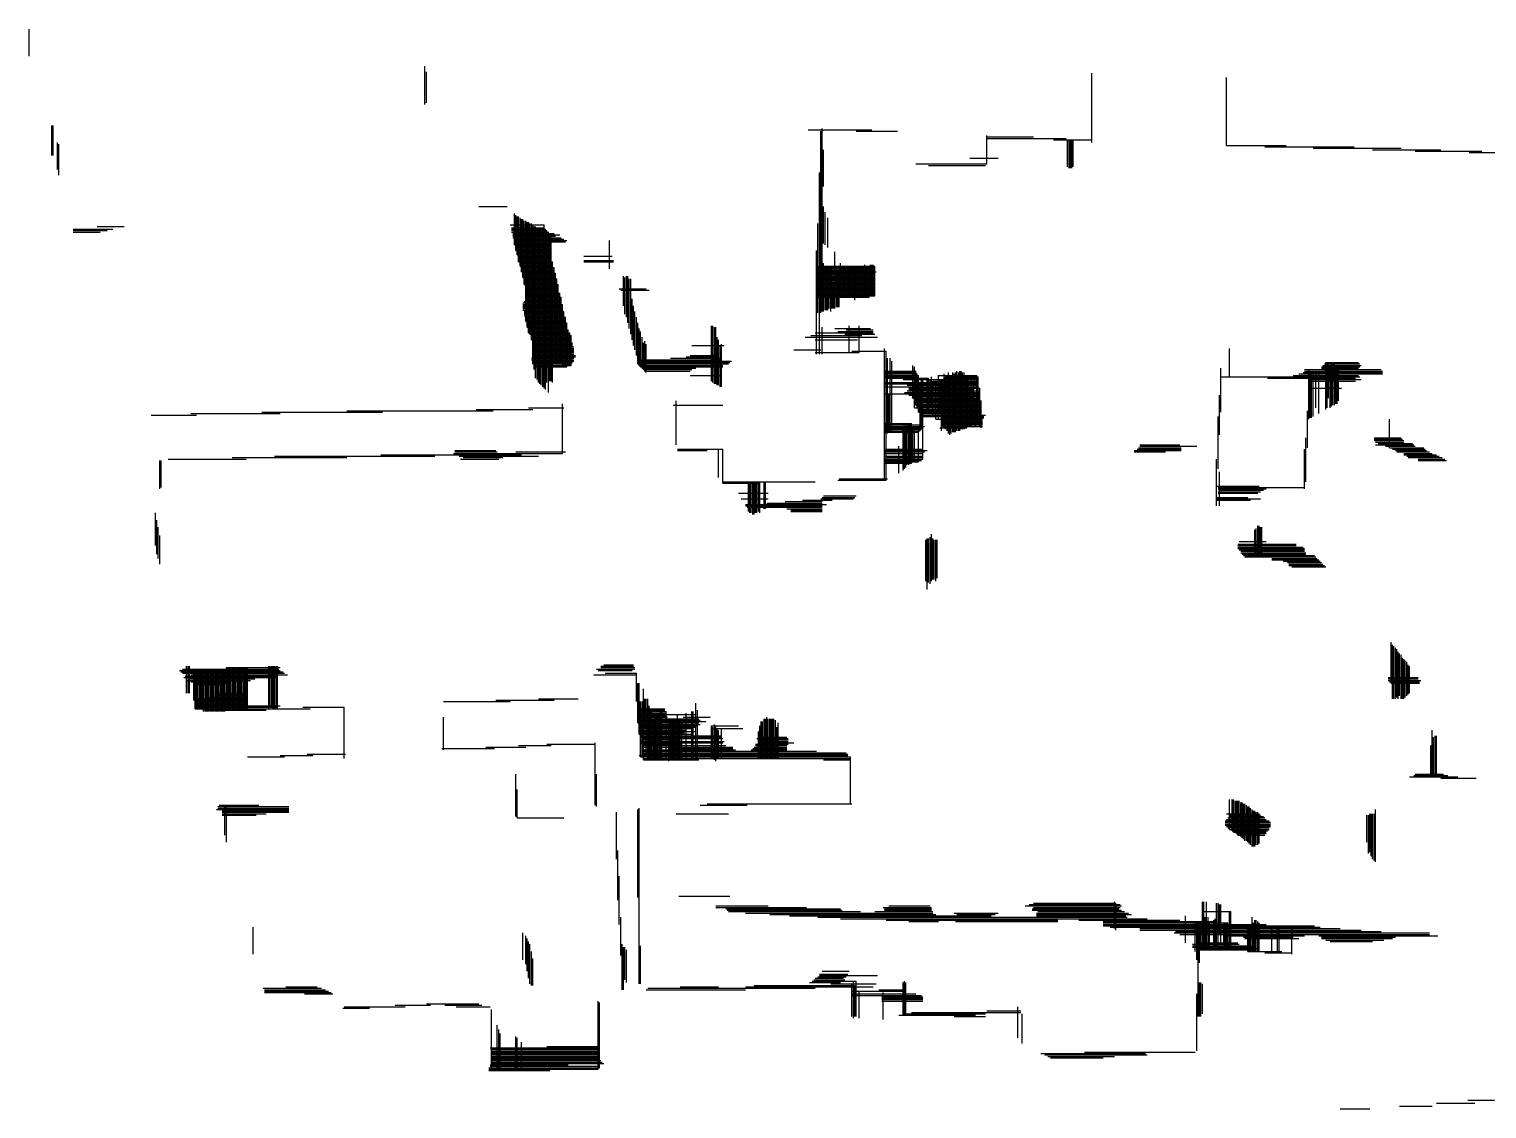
# Model space of a CAD drawing. Extents: x -18.2 to 24.4, y -13.4 to 16.4.
# Drawn here: x -18.22 to -7.95, y -13.1 to -5.49 of the extents above; entities that cross this region are included whole.
import ezdxf

# ---------------------------------------------------------------- set-up
doc = ezdxf.new("R2010")
doc.units = 0
doc.layers.add('1-0_REZ', color=7, linetype='CONTINUOUS')

msp = doc.modelspace()

# ---------------------------------------------------------------- linework, layer by layer
at = {"layer": '1-0_REZ'}
for p, q in [((-18.22, -5.68), (-18.22, -5.49)), ((-15.43, -6.02), (-15.43, -5.75)), ((-15.42, -6.01), (-15.42, -5.79)), ((-10.73, -6.29), (-10.73, -5.8)), ((-9.78, -6.31), (-9.78, -5.83)), ((-18.06, -6.38), (-18.06, -6.17)), ((-18.05, -6.38), (-18.05, -6.17)), ((-12.73, -6.2), (-12.28, -6.2)), ((-12.64, -7.49), (-12.64, -6.21)), ((-12.63, -7.48), (-12.63, -6.19)), ((-12.39, -6.21), (-12.1, -6.21)), ((-11.47, -6.44), (-11.47, -6.24)), ((-11.47, -6.25), (-11.14, -6.25)), ((-11.47, -6.26), (-10.91, -6.26)), ((-18.02, -6.48), (-18.02, -6.29)), ((-18.01, -6.52), (-18.01, -6.3)), ((-12.62, -6.6), (-12.62, -6.34)), ((-11, -6.27), (-10.73, -6.27)), ((-10.9, -6.46), (-10.9, -6.27)), ((-10.89, -6.47), (-10.89, -6.27)), ((-10.88, -6.47), (-10.88, -6.27)), ((-10.87, -6.47), (-10.87, -6.27)), ((-10.86, -6.46), (-10.86, -6.27)), ((-9.78, -6.31), (-9.36, -6.31)), ((-9.51, -6.32), (-8.88, -6.32)), ((-9.17, -6.33), (-8.55, -6.33)), ((-8.75, -6.34), (-8.27, -6.34)), ((-8.45, -6.35), (-7.98, -6.35)), ((-8.07, -6.36), (-7.68, -6.36)), ((-11.97, -6.44), (-11.47, -6.44)), ((-11.88, -6.45), (-11.48, -6.45)), ((-11.59, -6.4), (-11.39, -6.4)), ((-12.65, -7.78), (-12.65, -6.5)), ((-15.05, -6.74), (-14.85, -6.74)), ((-12.62, -7), (-12.62, -6.74)), ((-12.61, -7.01), (-12.61, -6.78)), ((-17.74, -6.88), (-17.55, -6.88)), ((-14.83, -6.87), (-14.59, -6.87)), ((-14.8, -7.01), (-14.8, -6.79)), ((-14.79, -7.05), (-14.79, -6.8)), ((-14.78, -7.08), (-14.78, -6.81)), ((-14.77, -7.13), (-14.77, -6.81)), ((-14.76, -7.16), (-14.76, -6.82)), ((-14.75, -7.2), (-14.75, -6.83)), ((-14.74, -7.24), (-14.74, -6.83)), ((-14.73, -7.29), (-14.73, -6.84)), ((-14.72, -7.55), (-14.72, -6.84)), ((-14.71, -7.59), (-14.71, -6.85)), ((-14.7, -7.63), (-14.7, -6.85)), ((-14.69, -7.64), (-14.69, -6.86)), ((-14.68, -7.68), (-14.68, -6.86)), ((-14.67, -7.85), (-14.67, -6.87)), ((-14.66, -7.89), (-14.66, -6.88)), ((-14.65, -7.95), (-14.65, -6.88)), ((-14.59, -8.02), (-14.59, -6.87)), ((-12.66, -7.49), (-12.66, -6.86)), ((-12.59, -7.03), (-12.59, -6.82)), ((-17.91, -6.9), (-17.63, -6.9)), ((-17.91, -6.91), (-17.67, -6.91)), ((-17.91, -6.92), (-17.72, -6.92)), ((-14.82, -6.89), (-14.59, -6.89)), ((-14.82, -6.9), (-14.58, -6.9)), ((-14.82, -6.91), (-14.57, -6.91)), ((-14.82, -6.92), (-14.56, -6.92)), ((-14.81, -6.93), (-14.52, -6.93)), ((-14.81, -6.94), (-14.48, -6.94)), ((-14.81, -6.95), (-14.51, -6.95)), ((-14.81, -6.96), (-14.47, -6.96)), ((-14.8, -6.97), (-14.45, -6.97)), ((-14.8, -6.98), (-14.43, -6.98)), ((-14.64, -7.96), (-14.64, -6.89)), ((-14.63, -7.98), (-14.63, -6.89)), ((-14.62, -7.99), (-14.62, -6.9)), ((-14.61, -8), (-14.61, -6.91)), ((-14.6, -8.01), (-14.6, -6.91)), ((-14.58, -8.03), (-14.58, -6.9)), ((-14.57, -7.98), (-14.57, -6.91)), ((-14.56, -8.05), (-14.56, -6.92)), ((-14.55, -7.97), (-14.55, -6.93)), ((-14.54, -7.97), (-14.54, -6.94)), ((-14.13, -7.18), (-14.13, -6.98)), ((-14.8, -6.99), (-14.44, -6.99)), ((-14.8, -7), (-14.56, -7)), ((-14.8, -7.01), (-14.56, -7.01)), ((-14.79, -7.02), (-14.55, -7.02)), ((-14.79, -7.03), (-14.55, -7.03)), ((-14.79, -7.04), (-14.54, -7.04)), ((-14.79, -7.05), (-14.55, -7.05)), ((-14.78, -7.06), (-14.55, -7.06)), ((-14.78, -7.07), (-14.55, -7.07)), ((-14.78, -7.08), (-14.54, -7.08)), ((-12.67, -7.78), (-12.67, -7.05)), ((-12.54, -7.46), (-12.54, -7.06)), ((-14.77, -7.09), (-14.54, -7.09)), ((-14.77, -7.1), (-14.54, -7.1)), ((-14.77, -7.11), (-14.54, -7.11)), ((-14.77, -7.12), (-14.54, -7.12)), ((-14.77, -7.13), (-14.53, -7.13)), ((-14.76, -7.14), (-14.53, -7.14)), ((-14.76, -7.15), (-14.53, -7.15)), ((-14.76, -7.16), (-14.53, -7.16)), ((-14.75, -7.17), (-14.52, -7.17)), ((-14.75, -7.18), (-14.52, -7.18)), ((-14.75, -7.19), (-14.52, -7.19)), ((-14.53, -7.98), (-14.53, -7.13)), ((-14.52, -7.82), (-14.52, -7.17)), ((-14.31, -7.09), (-14.11, -7.09)), ((-14.31, -7.12), (-14.1, -7.12)), ((-14.31, -7.13), (-14.1, -7.13)), ((-12.67, -7.16), (-12.26, -7.16)), ((-12.67, -7.17), (-12.26, -7.17)), ((-12.67, -7.18), (-12.26, -7.18)), ((-12.67, -7.19), (-12.26, -7.19)), ((-12.62, -7.48), (-12.62, -7.14)), ((-12.61, -7.47), (-12.61, -7.16)), ((-12.6, -7.47), (-12.6, -7.16)), ((-12.59, -7.47), (-12.59, -7.16)), ((-12.58, -7.46), (-12.58, -7.16)), ((-12.57, -7.48), (-12.57, -7.16)), ((-12.56, -7.46), (-12.56, -7.16)), ((-12.53, -7.45), (-12.53, -7.16)), ((-12.51, -7.45), (-12.51, -7.16)), ((-12.5, -7.38), (-12.5, -7.14)), ((-12.49, -7.37), (-12.49, -7.16)), ((-12.48, -7.37), (-12.48, -7.16)), ((-12.47, -7.37), (-12.47, -7.16)), ((-12.46, -7.37), (-12.46, -7.16)), ((-12.45, -7.37), (-12.45, -7.16)), ((-12.44, -7.37), (-12.44, -7.16)), ((-12.43, -7.37), (-12.43, -7.16)), ((-12.42, -7.38), (-12.42, -7.16)), ((-12.41, -7.37), (-12.41, -7.16)), ((-12.4, -7.4), (-12.4, -7.16)), ((-12.39, -7.37), (-12.39, -7.16)), ((-12.38, -7.37), (-12.38, -7.16)), ((-12.37, -7.37), (-12.37, -7.16)), ((-12.36, -7.37), (-12.36, -7.16)), ((-12.35, -7.38), (-12.35, -7.16)), ((-12.34, -7.37), (-12.34, -7.16)), ((-12.33, -7.38), (-12.33, -7.15)), ((-12.32, -7.38), (-12.32, -7.16)), ((-12.31, -7.37), (-12.31, -7.16)), ((-12.3, -7.38), (-12.3, -7.16)), ((-12.29, -7.37), (-12.29, -7.15)), ((-12.28, -7.37), (-12.28, -7.15)), ((-12.27, -7.37), (-12.27, -7.15)), ((-12.26, -7.37), (-12.26, -7.16)), ((-14.75, -7.2), (-14.52, -7.2)), ((-14.74, -7.21), (-14.51, -7.21)), ((-14.74, -7.22), (-14.51, -7.22)), ((-14.74, -7.23), (-14.51, -7.23)), ((-14.74, -7.24), (-14.51, -7.24)), ((-14.73, -7.25), (-14.5, -7.25)), ((-14.73, -7.26), (-14.5, -7.26)), ((-14.73, -7.27), (-14.5, -7.27)), ((-14.73, -7.28), (-14.5, -7.28)), ((-14.73, -7.29), (-14.49, -7.29)), ((-14.51, -7.83), (-14.51, -7.21)), ((-14.5, -7.84), (-14.5, -7.25)), ((-14.49, -7.85), (-14.49, -7.29)), ((-14.03, -7.44), (-14.03, -7.23)), ((-14.02, -7.5), (-14.02, -7.24)), ((-14.01, -7.52), (-14.01, -7.23)), ((-14, -7.56), (-14, -7.23)), ((-13.99, -7.6), (-13.99, -7.25)), ((-13.98, -7.64), (-13.98, -7.25)), ((-12.67, -7.2), (-12.25, -7.2)), ((-12.67, -7.21), (-12.26, -7.21)), ((-12.67, -7.22), (-12.26, -7.22)), ((-12.67, -7.23), (-12.26, -7.23)), ((-12.67, -7.24), (-12.26, -7.24)), ((-12.67, -7.25), (-12.26, -7.25)), ((-12.67, -7.26), (-12.26, -7.26)), ((-12.67, -7.27), (-12.26, -7.27)), ((-12.67, -7.28), (-12.26, -7.28)), ((-12.67, -7.29), (-12.26, -7.29)), ((-12.55, -7.46), (-12.55, -7.27)), ((-12.52, -7.45), (-12.52, -7.22)), ((-14.72, -7.3), (-14.49, -7.3)), ((-14.72, -7.31), (-14.49, -7.31)), ((-14.72, -7.32), (-14.49, -7.32)), ((-14.72, -7.33), (-14.49, -7.33)), ((-14.71, -7.34), (-14.49, -7.34)), ((-14.71, -7.35), (-14.48, -7.35)), ((-14.71, -7.36), (-14.48, -7.36)), ((-14.71, -7.37), (-14.48, -7.37)), ((-14.7, -7.38), (-14.47, -7.38)), ((-14.7, -7.39), (-14.47, -7.39)), ((-14.48, -7.85), (-14.48, -7.35)), ((-14.47, -7.85), (-14.47, -7.38)), ((-14.06, -7.32), (-13.87, -7.32)), ((-14.05, -7.33), (-13.85, -7.33)), ((-13.97, -7.68), (-13.97, -7.39)), ((-12.67, -7.3), (-12.26, -7.3)), ((-12.67, -7.31), (-12.26, -7.31)), ((-12.67, -7.32), (-12.26, -7.32)), ((-12.67, -7.33), (-12.26, -7.33)), ((-12.67, -7.34), (-12.26, -7.34)), ((-12.67, -7.35), (-12.26, -7.35)), ((-12.67, -7.36), (-12.26, -7.36)), ((-12.67, -7.37), (-12.26, -7.37)), ((-12.67, -7.38), (-12.3, -7.38)), ((-14.74, -7.42), (-14.47, -7.42)), ((-14.74, -7.43), (-14.46, -7.43)), ((-14.74, -7.44), (-14.46, -7.44)), ((-14.74, -7.45), (-14.46, -7.45)), ((-14.74, -7.46), (-14.46, -7.46)), ((-14.74, -7.47), (-14.46, -7.47)), ((-14.73, -7.41), (-14.47, -7.41)), ((-14.73, -7.48), (-14.45, -7.48)), ((-14.73, -7.49), (-14.45, -7.49)), ((-14.73, -7.5), (-14.45, -7.5)), ((-14.7, -7.4), (-14.47, -7.4)), ((-14.46, -7.86), (-14.46, -7.43)), ((-14.45, -7.87), (-14.45, -7.48)), ((-13.96, -7.72), (-13.96, -7.44)), ((-13.95, -7.75), (-13.95, -7.48)), ((-14.73, -7.51), (-14.45, -7.51)), ((-14.72, -7.52), (-14.44, -7.52)), ((-14.72, -7.53), (-14.44, -7.53)), ((-14.72, -7.54), (-14.44, -7.54)), ((-14.72, -7.55), (-14.44, -7.55)), ((-14.71, -7.56), (-14.43, -7.56)), ((-14.71, -7.57), (-14.43, -7.57)), ((-14.71, -7.58), (-14.43, -7.58)), ((-14.71, -7.59), (-14.43, -7.59)), ((-14.7, -7.6), (-14.43, -7.6)), ((-14.44, -7.86), (-14.44, -7.52)), ((-14.43, -7.87), (-14.43, -7.56)), ((-13.94, -7.79), (-13.94, -7.52)), ((-13.93, -7.85), (-13.93, -7.56)), ((-13.92, -7.86), (-13.92, -7.6)), ((-13.41, -7.97), (-13.41, -7.58)), ((-13.4, -7.98), (-13.4, -7.58)), ((-13.39, -7.99), (-13.39, -7.59)), ((-13.38, -7.99), (-13.38, -7.59)), ((-12.63, -7.78), (-12.63, -7.59)), ((-12.54, -7.6), (-12.29, -7.6)), ((-12.44, -7.77), (-12.44, -7.58)), ((-12.37, -7.77), (-12.37, -7.58)), ((-14.7, -7.61), (-14.42, -7.61)), ((-14.7, -7.62), (-14.42, -7.62)), ((-14.7, -7.63), (-14.41, -7.63)), ((-14.69, -7.64), (-14.41, -7.64)), ((-14.68, -7.65), (-14.4, -7.65)), ((-14.68, -7.66), (-14.4, -7.66)), ((-14.68, -7.67), (-14.4, -7.67)), ((-14.68, -7.68), (-14.4, -7.68)), ((-14.67, -7.69), (-14.4, -7.69)), ((-14.67, -7.7), (-14.39, -7.7)), ((-14.42, -7.86), (-14.42, -7.61)), ((-14.41, -7.86), (-14.41, -7.63)), ((-14.4, -7.86), (-14.4, -7.65)), ((-13.91, -7.87), (-13.91, -7.62)), ((-13.9, -7.88), (-13.9, -7.66)), ((-13.89, -7.89), (-13.89, -7.7)), ((-13.88, -7.9), (-13.88, -7.69)), ((-13.37, -8), (-13.37, -7.66)), ((-13.36, -8), (-13.36, -7.68)), ((-12.75, -7.66), (-12.24, -7.66)), ((-12.71, -7.65), (-12.35, -7.65)), ((-12.68, -7.63), (-12.27, -7.63)), ((-12.68, -7.68), (-12.38, -7.68)), ((-12.52, -7.62), (-12.27, -7.62)), ((-12.47, -7.64), (-12.26, -7.64)), ((-12.46, -7.61), (-12.27, -7.61)), ((-14.67, -7.71), (-14.39, -7.71)), ((-14.67, -7.72), (-14.39, -7.72)), ((-14.67, -7.79), (-14.37, -7.79)), ((-14.66, -7.73), (-14.38, -7.73)), ((-14.66, -7.74), (-14.38, -7.74)), ((-14.66, -7.75), (-14.38, -7.75)), ((-14.66, -7.76), (-14.38, -7.76)), ((-14.65, -7.77), (-14.38, -7.77)), ((-14.65, -7.78), (-14.38, -7.78)), ((-14.65, -7.8), (-14.37, -7.8)), ((-13.87, -7.91), (-13.87, -7.71)), ((-13.59, -7.8), (-13.36, -7.8)), ((-13.56, -7.79), (-13.36, -7.79)), ((-13.55, -7.72), (-13.32, -7.72)), ((-13.35, -8.01), (-13.35, -7.72)), ((-13.34, -8.01), (-13.34, -7.71)), ((-12.83, -7.75), (-12.64, -7.75)), ((-12.68, -7.77), (-12.37, -7.77)), ((-12.42, -7.76), (-12.18, -7.76)), ((-12.19, -8.67), (-12.19, -7.74)), ((-12.18, -8.67), (-12.18, -7.76)), ((-9.76, -7.94), (-9.76, -7.74)), ((-14.68, -7.81), (-14.38, -7.81)), ((-14.68, -7.82), (-14.38, -7.82)), ((-14.67, -7.83), (-14.38, -7.83)), ((-14.67, -7.84), (-14.39, -7.84)), ((-14.67, -7.85), (-14.41, -7.85)), ((-14.66, -7.86), (-14.4, -7.86)), ((-14.66, -7.87), (-14.43, -7.87)), ((-13.93, -7.82), (-13.35, -7.82)), ((-13.93, -7.83), (-13.27, -7.83)), ((-13.93, -7.84), (-13.28, -7.84)), ((-13.93, -7.85), (-13.29, -7.85)), ((-13.92, -7.86), (-13.33, -7.86)), ((-13.91, -7.87), (-13.33, -7.87)), ((-13.9, -7.88), (-13.52, -7.88)), ((-13.89, -7.89), (-13.55, -7.89)), ((-13.88, -7.9), (-13.56, -7.9)), ((-13.7, -7.81), (-13.35, -7.81)), ((-12.19, -7.9), (-11.97, -7.9)), ((-12.19, -7.91), (-11.97, -7.91)), ((-12.17, -8.34), (-12.17, -7.81)), ((-12.15, -8.33), (-12.15, -7.81)), ((-12.14, -8.33), (-12.14, -7.83)), ((-11.99, -8.09), (-11.99, -7.86)), ((-11.98, -8.16), (-11.98, -7.87)), ((-11.97, -8.14), (-11.97, -7.9)), ((-11.74, -8.34), (-11.74, -7.91)), ((-11.71, -8.33), (-11.71, -7.91)), ((-11.69, -8.33), (-11.69, -7.91)), ((-11.68, -8.32), (-11.68, -7.9)), ((-11.67, -8.32), (-11.67, -7.91)), ((-11.66, -8.32), (-11.66, -7.9)), ((-11.65, -8.31), (-11.65, -7.9)), ((-11.64, -8.31), (-11.64, -7.91)), ((-11.63, -8.31), (-11.63, -7.91)), ((-9.82, -8.19), (-9.82, -7.88)), ((-9.24, -7.91), (-8.68, -7.91)), ((-9.23, -7.89), (-8.69, -7.89)), ((-9.23, -7.9), (-8.68, -7.9)), ((-9.2, -8.24), (-9.2, -7.89)), ((-9.19, -8.23), (-9.19, -7.9)), ((-9.18, -8.23), (-9.18, -7.9)), ((-9.17, -8.22), (-9.17, -7.91)), ((-9.11, -7.87), (-8.84, -7.87)), ((-9.11, -7.88), (-8.85, -7.88)), ((-9.1, -7.86), (-8.83, -7.86)), ((-9.09, -7.85), (-8.84, -7.85)), ((-9.08, -7.84), (-8.85, -7.84)), ((-9.08, -8.17), (-9.08, -7.84)), ((-9.07, -8.16), (-9.07, -7.84)), ((-9.06, -8.09), (-9.06, -7.85)), ((-9.05, -8.16), (-9.05, -7.86)), ((-9.04, -8.15), (-9.04, -7.85)), ((-9.03, -8.14), (-9.03, -7.85)), ((-9.02, -8.14), (-9.02, -7.85)), ((-9.01, -8.13), (-9.01, -7.87)), ((-9, -8.13), (-9, -7.87)), ((-8.99, -8.11), (-8.99, -7.87)), ((-13.56, -7.93), (-13.34, -7.93)), ((-12.19, -7.92), (-11.96, -7.92)), ((-12.19, -7.93), (-11.95, -7.93)), ((-12.19, -7.94), (-11.96, -7.94)), ((-12.19, -7.95), (-11.88, -7.95)), ((-12.19, -7.98), (-11.53, -7.98)), ((-12.19, -7.99), (-11.53, -7.99)), ((-12.19, -8.01), (-11.53, -8.01)), ((-12.06, -7.96), (-11.53, -7.96)), ((-12.03, -8), (-11.53, -8)), ((-11.96, -8.16), (-11.96, -7.92)), ((-11.95, -8.19), (-11.95, -7.93)), ((-11.94, -8.32), (-11.94, -7.99)), ((-11.93, -8.31), (-11.93, -7.96)), ((-11.92, -8.52), (-11.92, -7.95)), ((-11.89, -8.2), (-11.89, -7.96)), ((-11.88, -8.18), (-11.88, -7.95)), ((-11.87, -8.15), (-11.87, -7.96)), ((-11.86, -8.14), (-11.86, -7.94)), ((-11.85, -7.97), (-11.53, -7.97)), ((-11.85, -8.21), (-11.85, -7.97)), ((-11.83, -8.24), (-11.83, -7.98)), ((-11.81, -7.93), (-11.54, -7.93)), ((-11.81, -8.24), (-11.81, -7.93)), ((-11.8, -8.19), (-11.8, -7.96)), ((-11.79, -8.32), (-11.79, -7.96)), ((-11.78, -8.29), (-11.78, -7.96)), ((-11.77, -8.29), (-11.77, -7.92)), ((-11.77, -7.95), (-11.53, -7.95)), ((-11.76, -7.94), (-11.53, -7.94)), ((-11.76, -8.31), (-11.76, -7.94)), ((-11.75, -8.32), (-11.75, -7.94)), ((-11.73, -8.35), (-11.73, -7.93)), ((-11.72, -8.34), (-11.72, -7.93)), ((-11.7, -8.33), (-11.7, -7.92)), ((-11.62, -8.3), (-11.62, -7.93)), ((-11.61, -8.3), (-11.61, -7.94)), ((-11.6, -8.29), (-11.6, -7.94)), ((-11.59, -8.29), (-11.59, -8.01)), ((-11.58, -8.29), (-11.58, -7.94)), ((-11.57, -8.28), (-11.57, -8.01)), ((-11.56, -8.28), (-11.56, -7.94)), ((-11.54, -8.27), (-11.54, -7.93)), ((-11.53, -8.27), (-11.53, -7.94)), ((-9.82, -7.94), (-8.84, -7.94)), ((-9.49, -7.95), (-8.87, -7.95)), ((-9.31, -7.93), (-8.85, -7.93)), ((-9.27, -7.92), (-8.68, -7.92)), ((-9.19, -7.97), (-8.87, -7.97)), ((-9.18, -7.96), (-8.83, -7.96)), ((-9.15, -8.16), (-9.15, -7.92)), ((-9.13, -8.2), (-9.13, -7.92)), ((-13.66, -8.42), (-13.66, -8.11)), ((-12.19, -8.06), (-11.52, -8.06)), ((-12.16, -8.33), (-12.16, -8.06)), ((-12.05, -8.05), (-11.52, -8.05)), ((-12.03, -8.04), (-11.52, -8.04)), ((-12.02, -8.02), (-11.52, -8.02)), ((-12.02, -8.03), (-11.58, -8.03)), ((-12.02, -8.07), (-11.52, -8.07)), ((-11.99, -8.08), (-11.52, -8.08)), ((-11.99, -8.09), (-11.52, -8.09)), ((-11.98, -8.1), (-11.52, -8.1)), ((-11.98, -8.11), (-11.51, -8.11)), ((-11.55, -8.29), (-11.55, -8.1)), ((-11.52, -8.29), (-11.52, -8.02)), ((-11.51, -8.3), (-11.51, -8.11)), ((-9.83, -8.35), (-9.83, -8.07)), ((-9.2, -8.02), (-8.97, -8.02)), ((-17.36, -8.21), (-17.04, -8.21)), ((-17.08, -8.2), (-16.45, -8.2)), ((-16.58, -8.19), (-15.73, -8.19)), ((-15.98, -8.18), (-14.95, -8.18)), ((-15.07, -8.17), (-14.67, -8.17)), ((-14.7, -8.16), (-14.45, -8.16)), ((-14.46, -8.48), (-14.46, -8.13)), ((-13.68, -8.14), (-13.33, -8.14)), ((-11.98, -8.12), (-11.51, -8.12)), ((-11.98, -8.16), (-11.51, -8.16)), ((-11.97, -8.13), (-11.51, -8.13)), ((-11.97, -8.14), (-11.51, -8.14)), ((-11.96, -8.15), (-11.51, -8.15)), ((-11.95, -8.17), (-11.51, -8.17)), ((-11.95, -8.18), (-11.51, -8.18)), ((-11.95, -8.19), (-11.51, -8.19)), ((-11.94, -8.2), (-11.51, -8.2)), ((-11.94, -8.21), (-11.48, -8.21)), ((-9.21, -8.44), (-9.21, -8.18)), ((-12.19, -8.27), (-12, -8.27)), ((-12.19, -8.28), (-11.94, -8.28)), ((-12.19, -8.29), (-11.91, -8.29)), ((-12.19, -8.3), (-11.92, -8.3)), ((-12.19, -8.31), (-11.93, -8.31)), ((-12.19, -8.32), (-11.94, -8.32)), ((-12.06, -8.6), (-12.06, -8.29)), ((-12.05, -8.59), (-12.05, -8.28)), ((-12.04, -8.58), (-12.04, -8.3)), ((-12.03, -8.56), (-12.03, -8.27)), ((-12.02, -8.56), (-12.02, -8.27)), ((-12.01, -8.55), (-12.01, -8.27)), ((-12, -8.55), (-12, -8.27)), ((-11.99, -8.54), (-11.99, -8.3)), ((-11.98, -8.54), (-11.98, -8.31)), ((-11.95, -8.54), (-11.95, -8.29)), ((-11.93, -8.22), (-11.49, -8.22)), ((-11.83, -8.24), (-11.5, -8.24)), ((-11.8, -8.3), (-11.61, -8.3)), ((-11.79, -8.28), (-11.5, -8.28)), ((-11.78, -8.23), (-11.49, -8.23)), ((-11.78, -8.25), (-11.5, -8.25)), ((-11.78, -8.29), (-11.5, -8.29)), ((-11.77, -8.26), (-11.5, -8.26)), ((-11.77, -8.27), (-11.5, -8.27)), ((-9.84, -8.59), (-9.84, -8.22)), ((-8.63, -8.44), (-8.63, -8.24)), ((-12.19, -8.33), (-11.95, -8.33)), ((-10.39, -8.42), (-10.11, -8.42)), ((-9.22, -8.68), (-9.22, -8.37)), ((-8.74, -8.37), (-8.55, -8.37)), ((-8.74, -8.38), (-8.54, -8.38)), ((-8.74, -8.39), (-8.53, -8.39)), ((-8.73, -8.4), (-8.53, -8.4)), ((-8.73, -8.42), (-8.46, -8.42)), ((-8.71, -8.41), (-8.47, -8.41)), ((-17.24, -8.52), (-16.69, -8.52)), ((-16.79, -8.51), (-15.98, -8.51)), ((-16.49, -8.5), (-15.36, -8.5)), ((-15.74, -8.49), (-14.75, -8.49)), ((-15.23, -8.48), (-14.46, -8.48)), ((-15.22, -8.46), (-14.93, -8.46)), ((-15.22, -8.47), (-14.92, -8.47)), ((-15.19, -8.5), (-14.63, -8.5)), ((-15.18, -8.52), (-14.91, -8.52)), ((-15.16, -8.51), (-14.88, -8.51)), ((-14.79, -8.47), (-14.44, -8.47)), ((-13.65, -8.45), (-13.33, -8.45)), ((-13.65, -8.46), (-13.44, -8.46)), ((-13.36, -8.65), (-13.36, -8.45)), ((-13.33, -8.69), (-13.33, -8.45)), ((-12.19, -8.45), (-11.92, -8.45)), ((-12.19, -8.46), (-11.89, -8.46)), ((-12.19, -8.47), (-11.91, -8.47)), ((-12.19, -8.48), (-11.92, -8.48)), ((-12.19, -8.5), (-11.92, -8.5)), ((-12.19, -8.52), (-11.92, -8.52)), ((-12.18, -8.51), (-11.92, -8.51)), ((-12.09, -8.62), (-12.09, -8.43)), ((-10.43, -8.46), (-10.1, -8.46)), ((-10.43, -8.47), (-10.21, -8.47)), ((-10.41, -8.45), (-10.1, -8.45)), ((-10.4, -8.44), (-10.1, -8.44)), ((-10.39, -8.43), (-9.99, -8.43)), ((-9.85, -8.85), (-9.85, -8.52)), ((-9.23, -8.73), (-9.23, -8.45)), ((-8.66, -8.43), (-8.45, -8.43)), ((-8.63, -8.44), (-8.39, -8.44)), ((-8.61, -8.45), (-8.38, -8.45)), ((-8.59, -8.46), (-8.37, -8.46)), ((-8.58, -8.47), (-8.35, -8.47)), ((-8.53, -8.48), (-8.33, -8.48)), ((-8.53, -8.49), (-8.3, -8.49)), ((-8.51, -8.5), (-8.28, -8.5)), ((-8.5, -8.51), (-8.26, -8.51)), ((-8.43, -8.52), (-8.24, -8.52)), ((-17.3, -8.73), (-17.3, -8.53)), ((-17.29, -8.72), (-17.29, -8.53)), ((-12.19, -8.53), (-11.93, -8.53)), ((-12.19, -8.54), (-11.95, -8.54)), ((-12.19, -8.55), (-12, -8.55)), ((-9.83, -8.85), (-9.83, -8.61)), ((-8.43, -8.53), (-8.23, -8.53)), ((-13.33, -8.68), (-12.68, -8.68)), ((-13.33, -8.69), (-13.07, -8.69)), ((-13.15, -8.89), (-13.15, -8.68)), ((-13.14, -8.9), (-13.14, -8.68)), ((-13.13, -8.9), (-13.13, -8.68)), ((-13.12, -8.91), (-13.12, -8.68)), ((-13.11, -8.91), (-13.11, -8.68)), ((-13.1, -8.9), (-13.1, -8.68)), ((-13.09, -8.9), (-13.09, -8.68)), ((-13.08, -8.89), (-13.08, -8.68)), ((-13.07, -8.9), (-13.07, -8.68)), ((-13.04, -8.87), (-13.04, -8.68)), ((-13.03, -8.87), (-13.03, -8.68)), ((-12.52, -8.67), (-12.18, -8.67)), ((-12.51, -8.66), (-12.17, -8.66)), ((-9.85, -8.71), (-9.55, -8.71)), ((-9.84, -8.72), (-9.23, -8.72)), ((-9.84, -8.73), (-9.5, -8.73)), ((-13.22, -8.76), (-13.01, -8.76)), ((-13.2, -8.8), (-13.01, -8.8)), ((-13.02, -8.83), (-12.63, -8.83)), ((-12.89, -8.82), (-12.63, -8.82)), ((-12.77, -8.81), (-12.56, -8.81)), ((-12.64, -8.8), (-12.41, -8.8)), ((-12.63, -8.79), (-12.4, -8.79)), ((-12.62, -8.78), (-12.39, -8.78)), ((-9.85, -8.79), (-9.63, -8.79)), ((-9.85, -8.8), (-9.54, -8.8)), ((-9.85, -8.81), (-9.61, -8.81)), ((-9.84, -8.75), (-9.54, -8.75)), ((-9.84, -8.76), (-9.56, -8.76)), ((-9.83, -8.74), (-9.52, -8.74)), ((-17.33, -9.13), (-17.33, -8.9)), ((-13.17, -8.84), (-12.6, -8.84)), ((-13.17, -8.85), (-12.63, -8.85)), ((-13.16, -8.86), (-12.63, -8.86)), ((-12.88, -8.87), (-12.63, -8.87)), ((-12.85, -8.88), (-12.63, -8.88)), ((-12.85, -8.89), (-12.63, -8.89)), ((-17.32, -9.19), (-17.32, -8.95)), ((-17.31, -9.22), (-17.31, -9)), ((-9.58, -9.21), (-9.58, -9.02)), ((-9.57, -9.21), (-9.57, -9.01)), ((-9.56, -9.2), (-9.56, -8.99)), ((-9.55, -9.2), (-9.55, -8.99)), ((-9.54, -9.21), (-9.54, -9)), ((-9.53, -9.2), (-9.53, -9)), ((-17.3, -9.26), (-17.3, -9.06)), ((-11.9, -9.38), (-11.9, -9.09)), ((-11.89, -9.44), (-11.89, -9.08)), ((-11.88, -9.39), (-11.88, -9.08)), ((-11.87, -9.4), (-11.87, -9.07)), ((-11.86, -9.38), (-11.86, -9.05)), ((-11.85, -9.37), (-11.85, -9.08)), ((-11.84, -9.37), (-11.84, -9.09)), ((-11.83, -9.38), (-11.83, -9.09)), ((-11.82, -9.36), (-11.82, -9.09)), ((-9.7, -9.12), (-9.29, -9.12)), ((-9.7, -9.13), (-9.29, -9.13)), ((-9.7, -9.14), (-9.24, -9.14)), ((-9.69, -9.1), (-9.5, -9.1)), ((-9.7, -9.15), (-9.23, -9.15)), ((-9.69, -9.16), (-9.23, -9.16)), ((-9.68, -9.17), (-9.23, -9.17)), ((-9.68, -9.18), (-9.22, -9.18)), ((-9.67, -9.19), (-9.22, -9.19)), ((-9.66, -9.2), (-9.16, -9.2)), ((-9.65, -9.21), (-9.15, -9.21)), ((-9.46, -9.22), (-9.14, -9.22)), ((-9.46, -9.23), (-9.13, -9.23)), ((-9.38, -9.24), (-9.12, -9.24)), ((-9.35, -9.25), (-9.11, -9.25)), ((-9.34, -9.26), (-9.1, -9.26)), ((-9.34, -9.27), (-9.09, -9.27)), ((-9.32, -9.28), (-9.08, -9.28)), ((-8.62, -10.1), (-8.62, -9.81)), ((-8.61, -10.21), (-8.61, -9.83)), ((-8.6, -10.21), (-8.6, -9.84)), ((-8.59, -10.21), (-8.59, -9.85)), ((-8.58, -10.2), (-8.58, -9.86)), ((-8.57, -10.21), (-8.57, -9.88)), ((-8.56, -10.19), (-8.56, -9.89)), ((-8.55, -10.21), (-8.55, -9.9)), ((-8.54, -10.21), (-8.54, -9.92)), ((-8.53, -10.21), (-8.53, -9.93)), ((-8.52, -10.2), (-8.52, -9.94)), ((-8.51, -10.19), (-8.51, -9.95)), ((-17.16, -10.01), (-16.45, -10.01)), ((-17.15, -10.02), (-16.43, -10.02)), ((-17.14, -10), (-16.46, -10)), ((-17.14, -10.03), (-16.42, -10.03)), ((-17.13, -10.06), (-16.47, -10.06)), ((-17.12, -10.05), (-16.47, -10.05)), ((-17.11, -10.17), (-17.11, -9.98)), ((-17.1, -10.17), (-17.1, -9.98)), ((-17.09, -10.17), (-17.09, -9.98)), ((-17.08, -10.04), (-16.4, -10.04)), ((-17.06, -10.22), (-17.06, -10)), ((-17.05, -10.28), (-17.05, -10)), ((-17.04, -10.28), (-17.04, -10)), ((-17.03, -10.28), (-17.03, -10)), ((-17.02, -10.28), (-17.02, -10)), ((-17.01, -10.28), (-17.01, -10)), ((-17, -10.28), (-17, -10)), ((-16.99, -10.3), (-16.99, -10)), ((-16.98, -10.3), (-16.98, -10)), ((-16.97, -10.3), (-16.97, -10)), ((-16.96, -10.3), (-16.96, -10)), ((-16.95, -10.3), (-16.95, -10)), ((-16.94, -10.3), (-16.94, -10)), ((-16.93, -10.3), (-16.93, -10)), ((-16.92, -10.3), (-16.92, -10)), ((-16.91, -10.3), (-16.91, -10)), ((-16.9, -10.3), (-16.9, -10)), ((-16.89, -10.3), (-16.89, -10)), ((-16.88, -10.3), (-16.88, -10)), ((-16.87, -10.3), (-16.87, -10)), ((-16.86, -10.3), (-16.86, -10)), ((-16.85, -10.3), (-16.85, -10)), ((-16.84, -10.3), (-16.84, -10)), ((-16.83, -9.99), (-16.45, -9.99)), ((-16.83, -10.29), (-16.83, -9.99)), ((-16.82, -10.29), (-16.82, -9.99)), ((-16.81, -10.29), (-16.81, -9.99)), ((-16.8, -10.29), (-16.8, -9.99)), ((-16.79, -10.29), (-16.79, -9.99)), ((-16.78, -10.29), (-16.78, -9.99)), ((-16.77, -10.29), (-16.77, -9.99)), ((-16.76, -10.29), (-16.76, -9.99)), ((-16.75, -10.29), (-16.75, -9.99)), ((-16.74, -10.29), (-16.74, -9.99)), ((-16.73, -10.29), (-16.73, -9.99)), ((-16.72, -10.29), (-16.72, -9.99)), ((-16.71, -10.29), (-16.71, -9.99)), ((-16.7, -10.29), (-16.7, -9.99)), ((-16.69, -10.29), (-16.69, -9.99)), ((-16.68, -10.29), (-16.68, -9.99)), ((-16.53, -10.28), (-16.53, -9.98)), ((-16.52, -10.27), (-16.52, -9.98)), ((-16.51, -10.26), (-16.51, -9.98)), ((-16.5, -10.28), (-16.5, -9.98)), ((-16.49, -10.28), (-16.49, -9.98)), ((-16.48, -10.28), (-16.48, -9.98)), ((-16.47, -10.28), (-16.47, -9.98)), ((-14.24, -10.04), (-13.94, -10.04)), ((-14.22, -10), (-13.95, -10)), ((-14.21, -10.01), (-13.97, -10.01)), ((-14.19, -9.98), (-13.96, -9.98)), ((-14.19, -9.99), (-13.95, -9.99)), ((-14.17, -9.97), (-13.96, -9.97)), ((-14.16, -10.03), (-13.94, -10.03)), ((-13.94, -10.23), (-13.94, -10.03)), ((-8.64, -10.06), (-8.43, -10.06)), ((-8.5, -10.18), (-8.5, -9.97)), ((-8.49, -10.17), (-8.49, -9.98)), ((-17.11, -10.08), (-16.66, -10.08)), ((-17.1, -10.07), (-16.63, -10.07)), ((-17.08, -10.09), (-16.81, -10.09)), ((-17.06, -10.1), (-16.83, -10.1)), ((-17.06, -10.11), (-16.86, -10.11)), ((-16.89, -10.17), (-16.68, -10.17)), ((-13.93, -10.38), (-13.93, -10.1)), ((-13.92, -10.46), (-13.92, -10.1)), ((-13.89, -10.64), (-13.89, -10.14)), ((-8.64, -10.07), (-8.43, -10.07)), ((-8.64, -10.08), (-8.41, -10.08)), ((-8.63, -10.09), (-8.42, -10.09)), ((-8.62, -10.1), (-8.42, -10.1)), ((-17.06, -10.21), (-16.68, -10.21)), ((-17.06, -10.22), (-16.68, -10.22)), ((-17.05, -10.23), (-16.68, -10.23)), ((-17.05, -10.24), (-16.68, -10.24)), ((-17.05, -10.25), (-16.7, -10.25)), ((-17.05, -10.26), (-16.45, -10.26)), ((-17.04, -10.27), (-16.47, -10.27)), ((-16.96, -10.2), (-16.69, -10.2)), ((-16.94, -10.19), (-16.68, -10.19)), ((-16.91, -10.18), (-16.68, -10.18)), ((-16.29, -10.27), (-16, -10.27)), ((-16, -10.63), (-16, -10.27)), ((-15.3, -10.23), (-14.83, -10.23)), ((-14.93, -10.22), (-14.52, -10.22)), ((-14.63, -10.21), (-14.35, -10.21)), ((-13.91, -10.62), (-13.91, -10.23)), ((-13.9, -10.62), (-13.9, -10.23)), ((-13.88, -10.42), (-13.88, -10.21)), ((-13.87, -10.61), (-13.87, -10.21)), ((-13.86, -10.64), (-13.86, -10.21)), ((-13.85, -10.64), (-13.85, -10.26)), ((-13.52, -10.63), (-13.52, -10.24)), ((-17.05, -10.28), (-16.24, -10.28)), ((-16.98, -10.29), (-16.55, -10.29)), ((-15.3, -10.57), (-15.3, -10.34)), ((-13.93, -10.28), (-13.74, -10.28)), ((-13.93, -10.29), (-13.74, -10.29)), ((-13.93, -10.3), (-13.73, -10.3)), ((-13.93, -10.31), (-13.73, -10.31)), ((-13.93, -10.32), (-13.52, -10.32)), ((-13.93, -10.33), (-13.73, -10.33)), ((-13.93, -10.34), (-13.72, -10.34)), ((-13.93, -10.35), (-13.5, -10.35)), ((-13.93, -10.36), (-13.49, -10.36)), ((-13.93, -10.37), (-13.45, -10.37)), ((-13.84, -10.64), (-13.84, -10.3)), ((-13.83, -10.64), (-13.83, -10.3)), ((-13.82, -10.64), (-13.82, -10.35)), ((-13.81, -10.64), (-13.81, -10.33)), ((-13.8, -10.64), (-13.8, -10.33)), ((-13.79, -10.64), (-13.79, -10.33)), ((-13.78, -10.64), (-13.78, -10.33)), ((-13.77, -10.64), (-13.77, -10.29)), ((-13.76, -10.64), (-13.76, -10.28)), ((-13.73, -10.64), (-13.73, -10.3)), ((-13.71, -10.65), (-13.71, -10.36)), ((-13.7, -10.64), (-13.7, -10.37)), ((-13.69, -10.64), (-13.69, -10.36)), ((-13.68, -10.64), (-13.68, -10.36)), ((-13.67, -10.64), (-13.67, -10.36)), ((-13.66, -10.64), (-13.66, -10.36)), ((-13.65, -10.64), (-13.65, -10.32)), ((-13.64, -10.64), (-13.64, -10.35)), ((-13.63, -10.64), (-13.63, -10.35)), ((-13.62, -10.64), (-13.62, -10.37)), ((-13.61, -10.34), (-13.42, -10.34)), ((-13.59, -10.64), (-13.59, -10.31)), ((-13.55, -10.64), (-13.55, -10.3)), ((-13.54, -10.64), (-13.54, -10.3)), ((-13.51, -10.63), (-13.51, -10.29)), ((-13.06, -10.63), (-13.06, -10.37)), ((-13.05, -10.63), (-13.05, -10.37)), ((-13.04, -10.63), (-13.04, -10.35)), ((-13.03, -10.63), (-13.03, -10.35)), ((-13.02, -10.63), (-13.02, -10.34)), ((-13.01, -10.63), (-13.01, -10.35)), ((-13, -10.63), (-13, -10.35)), ((-12.99, -10.63), (-12.99, -10.35)), ((-12.98, -10.63), (-12.98, -10.35)), ((-12.97, -10.63), (-12.97, -10.35)), ((-12.96, -10.63), (-12.96, -10.36)), ((-13.93, -10.38), (-13.5, -10.38)), ((-13.92, -10.39), (-13.49, -10.39)), ((-13.92, -10.4), (-13.51, -10.4)), ((-13.92, -10.41), (-13.52, -10.41)), ((-13.92, -10.42), (-13.54, -10.42)), ((-13.92, -10.43), (-13.59, -10.43)), ((-13.92, -10.44), (-13.52, -10.44)), ((-13.92, -10.45), (-13.6, -10.45)), ((-13.92, -10.46), (-13.55, -10.46)), ((-13.91, -10.47), (-13.34, -10.47)), ((-13.91, -10.48), (-13.34, -10.48)), ((-13.41, -10.4), (-13.22, -10.4)), ((-13.41, -10.63), (-13.41, -10.4)), ((-13.41, -10.42), (-13.19, -10.42)), ((-13.4, -10.63), (-13.4, -10.41)), ((-13.39, -10.64), (-13.39, -10.39)), ((-13.38, -10.65), (-13.38, -10.4)), ((-13.37, -10.63), (-13.37, -10.42)), ((-13.36, -10.63), (-13.36, -10.43)), ((-13.34, -10.63), (-13.34, -10.42)), ((-13.08, -10.63), (-13.08, -10.44)), ((-13.07, -10.63), (-13.07, -10.4)), ((-13.07, -10.48), (-12.88, -10.48)), ((-12.95, -10.63), (-12.95, -10.41)), ((-12.94, -10.63), (-12.94, -10.38)), ((-8.33, -10.75), (-8.33, -10.43)), ((-8.32, -10.76), (-8.32, -10.48)), ((-8.31, -10.74), (-8.31, -10.47)), ((-8.3, -10.74), (-8.3, -10.47)), ((-15.31, -10.56), (-14.94, -10.56)), ((-15, -10.55), (-14.72, -10.55)), ((-14.77, -10.54), (-14.54, -10.54)), ((-14.57, -10.53), (-14.23, -10.53)), ((-14.23, -10.96), (-14.23, -10.52)), ((-13.91, -10.5), (-13.63, -10.5)), ((-13.91, -10.51), (-13.32, -10.51)), ((-13.91, -10.52), (-13.33, -10.52)), ((-13.9, -10.53), (-13.62, -10.53)), ((-13.9, -10.54), (-13.31, -10.54)), ((-13.9, -10.57), (-13.24, -10.57)), ((-13.9, -10.58), (-12.67, -10.58)), ((-13.89, -10.49), (-13.33, -10.49)), ((-13.89, -10.55), (-13.26, -10.55)), ((-13.71, -10.56), (-13.26, -10.56)), ((-13.13, -10.57), (-12.88, -10.57)), ((-13.12, -10.56), (-12.88, -10.56)), ((-13.11, -10.55), (-12.88, -10.55)), ((-13.1, -10.53), (-12.87, -10.53)), ((-13.1, -10.54), (-12.88, -10.54)), ((-13.09, -10.49), (-12.87, -10.49)), ((-13.08, -10.51), (-12.87, -10.51)), ((-13.08, -10.52), (-12.83, -10.52)), ((-13.07, -10.5), (-12.87, -10.5)), ((-8.34, -10.75), (-8.34, -10.54)), ((-16.68, -10.62), (-16.42, -10.62)), ((-16.45, -10.61), (-16.22, -10.61)), ((-16.26, -10.6), (-15.99, -10.6)), ((-13.92, -10.61), (-12.45, -10.61)), ((-13.91, -10.62), (-12.43, -10.62)), ((-13.9, -10.59), (-12.46, -10.59)), ((-13.9, -10.6), (-12.45, -10.6)), ((-13.89, -10.63), (-12.43, -10.63)), ((-13.89, -10.64), (-13.5, -10.64)), ((-12.62, -10.64), (-12.43, -10.64)), ((-12.43, -10.95), (-12.43, -10.62)), ((-14.79, -11.04), (-14.79, -10.74)), ((-14.22, -10.97), (-14.22, -10.74)), ((-8.49, -10.76), (-8.15, -10.76)), ((-8.46, -10.75), (-8.22, -10.75)), ((-8.45, -10.74), (-8.25, -10.74)), ((-8.27, -10.77), (-8.02, -10.77)), ((-14.78, -11.05), (-14.78, -10.85)), ((-16.9, -10.99), (-16.39, -10.99)), ((-16.89, -10.97), (-16.39, -10.97)), ((-16.89, -10.98), (-16.39, -10.98)), ((-16.88, -10.96), (-16.6, -10.96)), ((-16.84, -11.17), (-16.84, -10.96)), ((-16.83, -11.22), (-16.83, -10.96)), ((-13.93, -11.61), (-13.93, -10.99)), ((-13.92, -12.22), (-13.92, -10.98)), ((-13.49, -10.96), (-13.16, -10.96)), ((-13.44, -10.95), (-12.42, -10.95)), ((-9.76, -11.13), (-9.76, -10.92)), ((-9.74, -11.14), (-9.74, -10.92)), ((-9.73, -11.15), (-9.73, -10.92)), ((-9.72, -11.15), (-9.72, -10.93)), ((-9.71, -11.16), (-9.71, -10.93)), ((-9.7, -11.17), (-9.7, -10.93)), ((-9.69, -11.17), (-9.69, -10.93)), ((-9.68, -11.18), (-9.68, -10.94)), ((-9.67, -11.19), (-9.67, -10.94)), ((-9.66, -11.2), (-9.66, -10.95)), ((-9.65, -11.21), (-9.65, -10.95)), ((-9.64, -11.21), (-9.64, -10.96)), ((-9.63, -11.22), (-9.63, -10.97)), ((-9.62, -11.23), (-9.62, -10.97)), ((-9.61, -11.24), (-9.61, -10.98)), ((-9.6, -11.25), (-9.6, -10.99)), ((-8.73, -11.36), (-8.73, -10.99)), ((-16.86, -11), (-16.39, -11)), ((-16.86, -11.01), (-16.39, -11.01)), ((-16.86, -11.02), (-16.55, -11.02)), ((-16.86, -11.03), (-16.62, -11.03)), ((-14.78, -11.05), (-14.45, -11.05)), ((-14.08, -11.34), (-14.08, -11.01)), ((-13.66, -11.02), (-13.29, -11.02)), ((-9.79, -11.07), (-9.48, -11.07)), ((-9.79, -11.08), (-9.47, -11.08)), ((-9.79, -11.09), (-9.47, -11.09)), ((-9.78, -11.02), (-9.55, -11.02)), ((-9.78, -11.06), (-9.5, -11.06)), ((-9.77, -11.05), (-9.51, -11.05)), ((-9.76, -11.03), (-9.54, -11.03)), ((-9.76, -11.04), (-9.52, -11.04)), ((-9.59, -11.25), (-9.59, -11)), ((-9.58, -11.25), (-9.58, -11)), ((-9.57, -11.24), (-9.57, -11.01)), ((-9.56, -11.24), (-9.56, -11.01)), ((-9.55, -11.23), (-9.55, -11.02)), ((-8.79, -11.22), (-8.79, -11.03)), ((-8.78, -11.3), (-8.78, -11.03)), ((-8.77, -11.29), (-8.77, -11.02)), ((-8.76, -11.32), (-8.76, -11.02)), ((-8.75, -11.34), (-8.75, -11.02)), ((-8.74, -11.35), (-8.74, -11.02)), ((-9.79, -11.1), (-9.47, -11.1)), ((-9.78, -11.11), (-9.47, -11.11)), ((-9.77, -11.12), (-9.48, -11.12)), ((-9.76, -11.13), (-9.48, -11.13)), ((-9.74, -11.14), (-9.49, -11.14)), ((-9.73, -11.15), (-9.5, -11.15)), ((-9.71, -11.16), (-9.5, -11.16)), ((-9.7, -11.17), (-9.51, -11.17)), ((-14.07, -11.63), (-14.07, -11.28)), ((-14.06, -11.8), (-14.06, -11.46)), ((-13.64, -11.6), (-13.28, -11.6)), ((-13.38, -11.67), (-13.01, -11.67)), ((-13.38, -11.68), (-12.74, -11.68)), ((-13.31, -11.69), (-12.5, -11.69)), ((-13.3, -11.7), (-12.49, -11.7)), ((-13.29, -11.71), (-12.36, -11.71)), ((-12.26, -11.71), (-11.85, -11.71)), ((-12.2, -11.68), (-11.86, -11.68)), ((-12.19, -11.69), (-11.86, -11.69)), ((-12.19, -11.7), (-11.86, -11.7)), ((-12.16, -11.67), (-11.87, -11.67)), ((-11.2, -11.67), (-10.52, -11.67)), ((-11.17, -11.66), (-10.53, -11.66)), ((-11.15, -11.69), (-10.54, -11.69)), ((-11.15, -11.7), (-10.52, -11.7)), ((-11.14, -11.65), (-10.56, -11.65)), ((-11.14, -11.68), (-10.53, -11.68)), ((-11.11, -11.71), (-10.5, -11.71)), ((-10.57, -11.83), (-10.57, -11.64)), ((-10.56, -11.84), (-10.56, -11.65)), ((-9.95, -11.98), (-9.95, -11.64)), ((-9.95, -11.71), (-9.75, -11.71)), ((-9.94, -11.98), (-9.94, -11.64)), ((-9.92, -11.98), (-9.92, -11.64)), ((-9.85, -11.98), (-9.85, -11.65)), ((-9.84, -11.98), (-9.84, -11.65)), ((-9.83, -11.87), (-9.83, -11.66)), ((-9.82, -11.98), (-9.82, -11.66)), ((-9.76, -11.98), (-9.76, -11.71)), ((-9.75, -11.98), (-9.75, -11.71)), ((-14.05, -12.02), (-14.05, -11.75)), ((-13.17, -11.72), (-11.85, -11.72)), ((-13, -11.73), (-11.83, -11.73)), ((-12.86, -11.74), (-11.44, -11.74)), ((-12.66, -11.75), (-10.48, -11.75)), ((-12.5, -11.76), (-10.34, -11.76)), ((-12.18, -11.77), (-10.97, -11.77)), ((-12.02, -11.78), (-11.81, -11.78)), ((-11.7, -11.72), (-11.39, -11.72)), ((-11.69, -11.78), (-10.97, -11.78)), ((-11.68, -11.73), (-11.41, -11.73)), ((-11.12, -11.72), (-10.47, -11.72)), ((-11.12, -11.73), (-10.45, -11.73)), ((-11.12, -11.74), (-10.49, -11.74)), ((-10.82, -11.77), (-10.11, -11.77)), ((-10.65, -11.78), (-9.87, -11.78)), ((-10.65, -11.79), (-9.77, -11.79)), ((-10.65, -11.8), (-9.5, -11.8)), ((-10.65, -11.81), (-9.16, -11.81)), ((-10.07, -11.93), (-10.07, -11.74)), ((-10, -11.99), (-10, -11.78)), ((-9.99, -12.05), (-9.99, -11.78)), ((-9.98, -12.45), (-9.98, -11.78)), ((-9.97, -12.07), (-9.97, -11.78)), ((-9.96, -11.98), (-9.96, -11.78)), ((-9.93, -11.98), (-9.93, -11.75)), ((-9.91, -11.98), (-9.91, -11.75)), ((-9.9, -11.98), (-9.9, -11.78)), ((-9.87, -11.98), (-9.87, -11.77)), ((-9.86, -11.98), (-9.86, -11.76)), ((-9.8, -11.98), (-9.8, -11.79)), ((-9.79, -11.98), (-9.79, -11.79)), ((-9.78, -11.98), (-9.78, -11.79)), ((-9.77, -11.98), (-9.77, -11.79)), ((-9.63, -11.99), (-9.63, -11.8)), ((-9.62, -11.99), (-9.62, -11.8)), ((-9.61, -11.99), (-9.61, -11.8)), ((-9.6, -11.99), (-9.6, -11.75)), ((-9.59, -11.99), (-9.59, -11.79)), ((-9.58, -11.99), (-9.58, -11.77)), ((-9.57, -11.99), (-9.57, -11.77)), ((-9.56, -11.99), (-9.56, -11.78)), ((-9.55, -11.99), (-9.55, -11.79)), ((-9.46, -12), (-9.46, -11.81)), ((-9.42, -12), (-9.42, -11.81)), ((-9.41, -12), (-9.41, -11.81)), ((-9.32, -12.01), (-9.32, -11.81)), ((-16.64, -12.01), (-16.64, -11.82)), ((-14.74, -12.05), (-14.74, -11.86)), ((-14.72, -12.08), (-14.72, -11.88)), ((-14.71, -12.13), (-14.71, -11.9)), ((-10.6, -11.82), (-9.12, -11.82)), ((-10.39, -11.83), (-8.98, -11.83)), ((-10.39, -11.84), (-8.83, -11.84)), ((-10.15, -11.86), (-8.35, -11.86)), ((-10.14, -11.85), (-8.69, -11.85)), ((-10.11, -11.87), (-8.35, -11.87)), ((-9.8, -11.88), (-9.23, -11.88)), ((-9.66, -11.89), (-9.31, -11.89)), ((-9.65, -11.9), (-9.27, -11.9)), ((-9.13, -11.88), (-8.29, -11.88)), ((-9.11, -11.89), (-8.59, -11.89)), ((-9.11, -11.9), (-8.61, -11.9)), ((-9.08, -11.91), (-8.67, -11.91)), ((-14.7, -12.18), (-14.7, -11.92)), ((-14.69, -12.22), (-14.69, -11.94)), ((-14.68, -12.23), (-14.68, -11.99)), ((-14.04, -12.26), (-14.04, -11.94)), ((-14.03, -12.26), (-14.03, -11.96)), ((-14.02, -12.19), (-14.02, -11.96)), ((-14.01, -12.21), (-14.01, -11.98)), ((-13.91, -12.22), (-13.91, -11.95)), ((-10.02, -11.94), (-9.69, -11.94)), ((-10.02, -11.95), (-9.59, -11.95)), ((-10.02, -11.96), (-9.57, -11.96)), ((-9.98, -11.97), (-9.56, -11.97)), ((-9.98, -11.98), (-9.57, -11.98)), ((-9.96, -11.93), (-9.7, -11.93)), ((-9.63, -11.99), (-9.39, -11.99)), ((-9.51, -12), (-9.32, -12)), ((-9.05, -11.92), (-8.75, -11.92)), ((-14.67, -12.23), (-14.67, -12.04)), ((-12.72, -12.21), (-12.5, -12.21)), ((-12.7, -12.2), (-12.39, -12.2)), ((-12.69, -12.19), (-12.47, -12.19)), ((-12.68, -12.18), (-12.48, -12.18)), ((-12.66, -12.17), (-12.46, -12.17)), ((-12.65, -12.15), (-12.45, -12.15)), ((-12.65, -12.16), (-12.24, -12.16)), ((-12.63, -12.13), (-12.44, -12.13)), ((-12.57, -12.22), (-12.25, -12.22)), ((-12.42, -12.45), (-12.42, -12.22)), ((-12.41, -12.46), (-12.41, -12.2)), ((-12.39, -12.45), (-12.39, -12.2)), ((-12.06, -12.44), (-12.06, -12.21)), ((-12.05, -12.44), (-12.05, -12.2)), ((-12.04, -12.44), (-12.04, -12.21)), ((-9.97, -12.45), (-9.97, -12.21)), ((-9.96, -12.45), (-9.96, -12.21)), ((-9.95, -12.43), (-9.95, -12.22)), ((-16.57, -12.25), (-16.16, -12.25)), ((-16.56, -12.26), (-16.13, -12.26)), ((-16.56, -12.27), (-16.11, -12.27)), ((-16.56, -12.28), (-16.09, -12.28)), ((-16.41, -12.24), (-16.19, -12.24)), ((-16.28, -12.29), (-16.08, -12.29)), ((-13.87, -12.26), (-13.17, -12.26)), ((-13.86, -12.25), (-12.68, -12.25)), ((-13.63, -12.24), (-13.36, -12.24)), ((-13.17, -12.24), (-12.27, -12.24)), ((-13.11, -12.23), (-12.4, -12.23)), ((-12.42, -12.27), (-12.04, -12.27)), ((-12.42, -12.29), (-11.97, -12.29)), ((-12.42, -12.3), (-11.93, -12.3)), ((-12.4, -12.45), (-12.4, -12.23)), ((-12.37, -12.46), (-12.37, -12.27)), ((-12.23, -12.26), (-12.04, -12.26)), ((-12.21, -12.31), (-11.92, -12.31)), ((-12.21, -12.32), (-11.92, -12.32)), ((-12.2, -12.47), (-12.2, -12.28)), ((-9.99, -12.69), (-9.99, -12.29)), ((-16.01, -12.39), (-15.82, -12.39)), ((-16, -12.38), (-15.57, -12.38)), ((-15.64, -12.37), (-15.39, -12.37)), ((-15.42, -12.36), (-15.05, -12.36)), ((-15.29, -12.37), (-15.03, -12.37)), ((-15.21, -12.38), (-14.97, -12.38)), ((-14.96, -12.83), (-14.96, -12.4)), ((-14.21, -12.82), (-14.21, -12.34)), ((-14.2, -12.81), (-14.2, -12.35)), ((-12.21, -12.33), (-11.92, -12.33)), ((-12.21, -12.34), (-11.92, -12.34)), ((-12.04, -12.43), (-11.48, -12.43)), ((-12, -12.42), (-11.23, -12.42)), ((-11.47, -12.41), (-11.23, -12.41)), ((-11.25, -12.6), (-11.25, -12.38)), ((-11.22, -12.64), (-11.22, -12.43)), ((-14.92, -12.83), (-14.92, -12.51)), ((-12.09, -12.44), (-11.55, -12.44)), ((-11.7, -12.45), (-11.48, -12.45)), ((-14.91, -12.83), (-14.91, -12.54)), ((-14.9, -12.83), (-14.9, -12.57)), ((-14.79, -12.83), (-14.79, -12.59)), ((-14.78, -12.83), (-14.78, -12.6)), ((-14.75, -12.83), (-14.75, -12.63)), ((-14.97, -12.67), (-14.21, -12.67)), ((-14.96, -12.68), (-14.21, -12.68)), ((-14.96, -12.69), (-14.2, -12.69)), ((-14.96, -12.7), (-14.21, -12.7)), ((-14.96, -12.71), (-14.21, -12.71)), ((-14.96, -12.72), (-14.21, -12.72)), ((-14.96, -12.73), (-14.21, -12.73)), ((-14.96, -12.74), (-14.21, -12.74)), ((-14.57, -12.66), (-14.21, -12.66)), ((-11.09, -12.71), (-10.35, -12.71)), ((-11.06, -12.72), (-10.34, -12.72)), ((-11.04, -12.73), (-10.57, -12.73)), ((-11.02, -12.74), (-10.65, -12.74)), ((-10.78, -12.7), (-10, -12.7)), ((-14.98, -12.81), (-14.2, -12.81)), ((-14.98, -12.82), (-14.21, -12.82)), ((-14.98, -12.83), (-14.55, -12.83)), ((-14.97, -12.79), (-14.42, -12.79)), ((-14.97, -12.8), (-14.2, -12.8)), ((-14.96, -12.75), (-14.2, -12.75)), ((-14.96, -12.76), (-14.19, -12.76)), ((-14.96, -12.77), (-14.18, -12.77)), ((-14.96, -12.78), (-14.17, -12.78)), ((-8.08, -13.04), (-7.89, -13.04)), ((-8.98, -13.1), (-8.77, -13.1)), ((-8.56, -13.08), (-8.33, -13.08)), ((-8.3, -13.06), (-8.03, -13.06))]:
    msp.add_line(p, q, dxfattribs=at)

doc.saveas('drawing.dxf')
